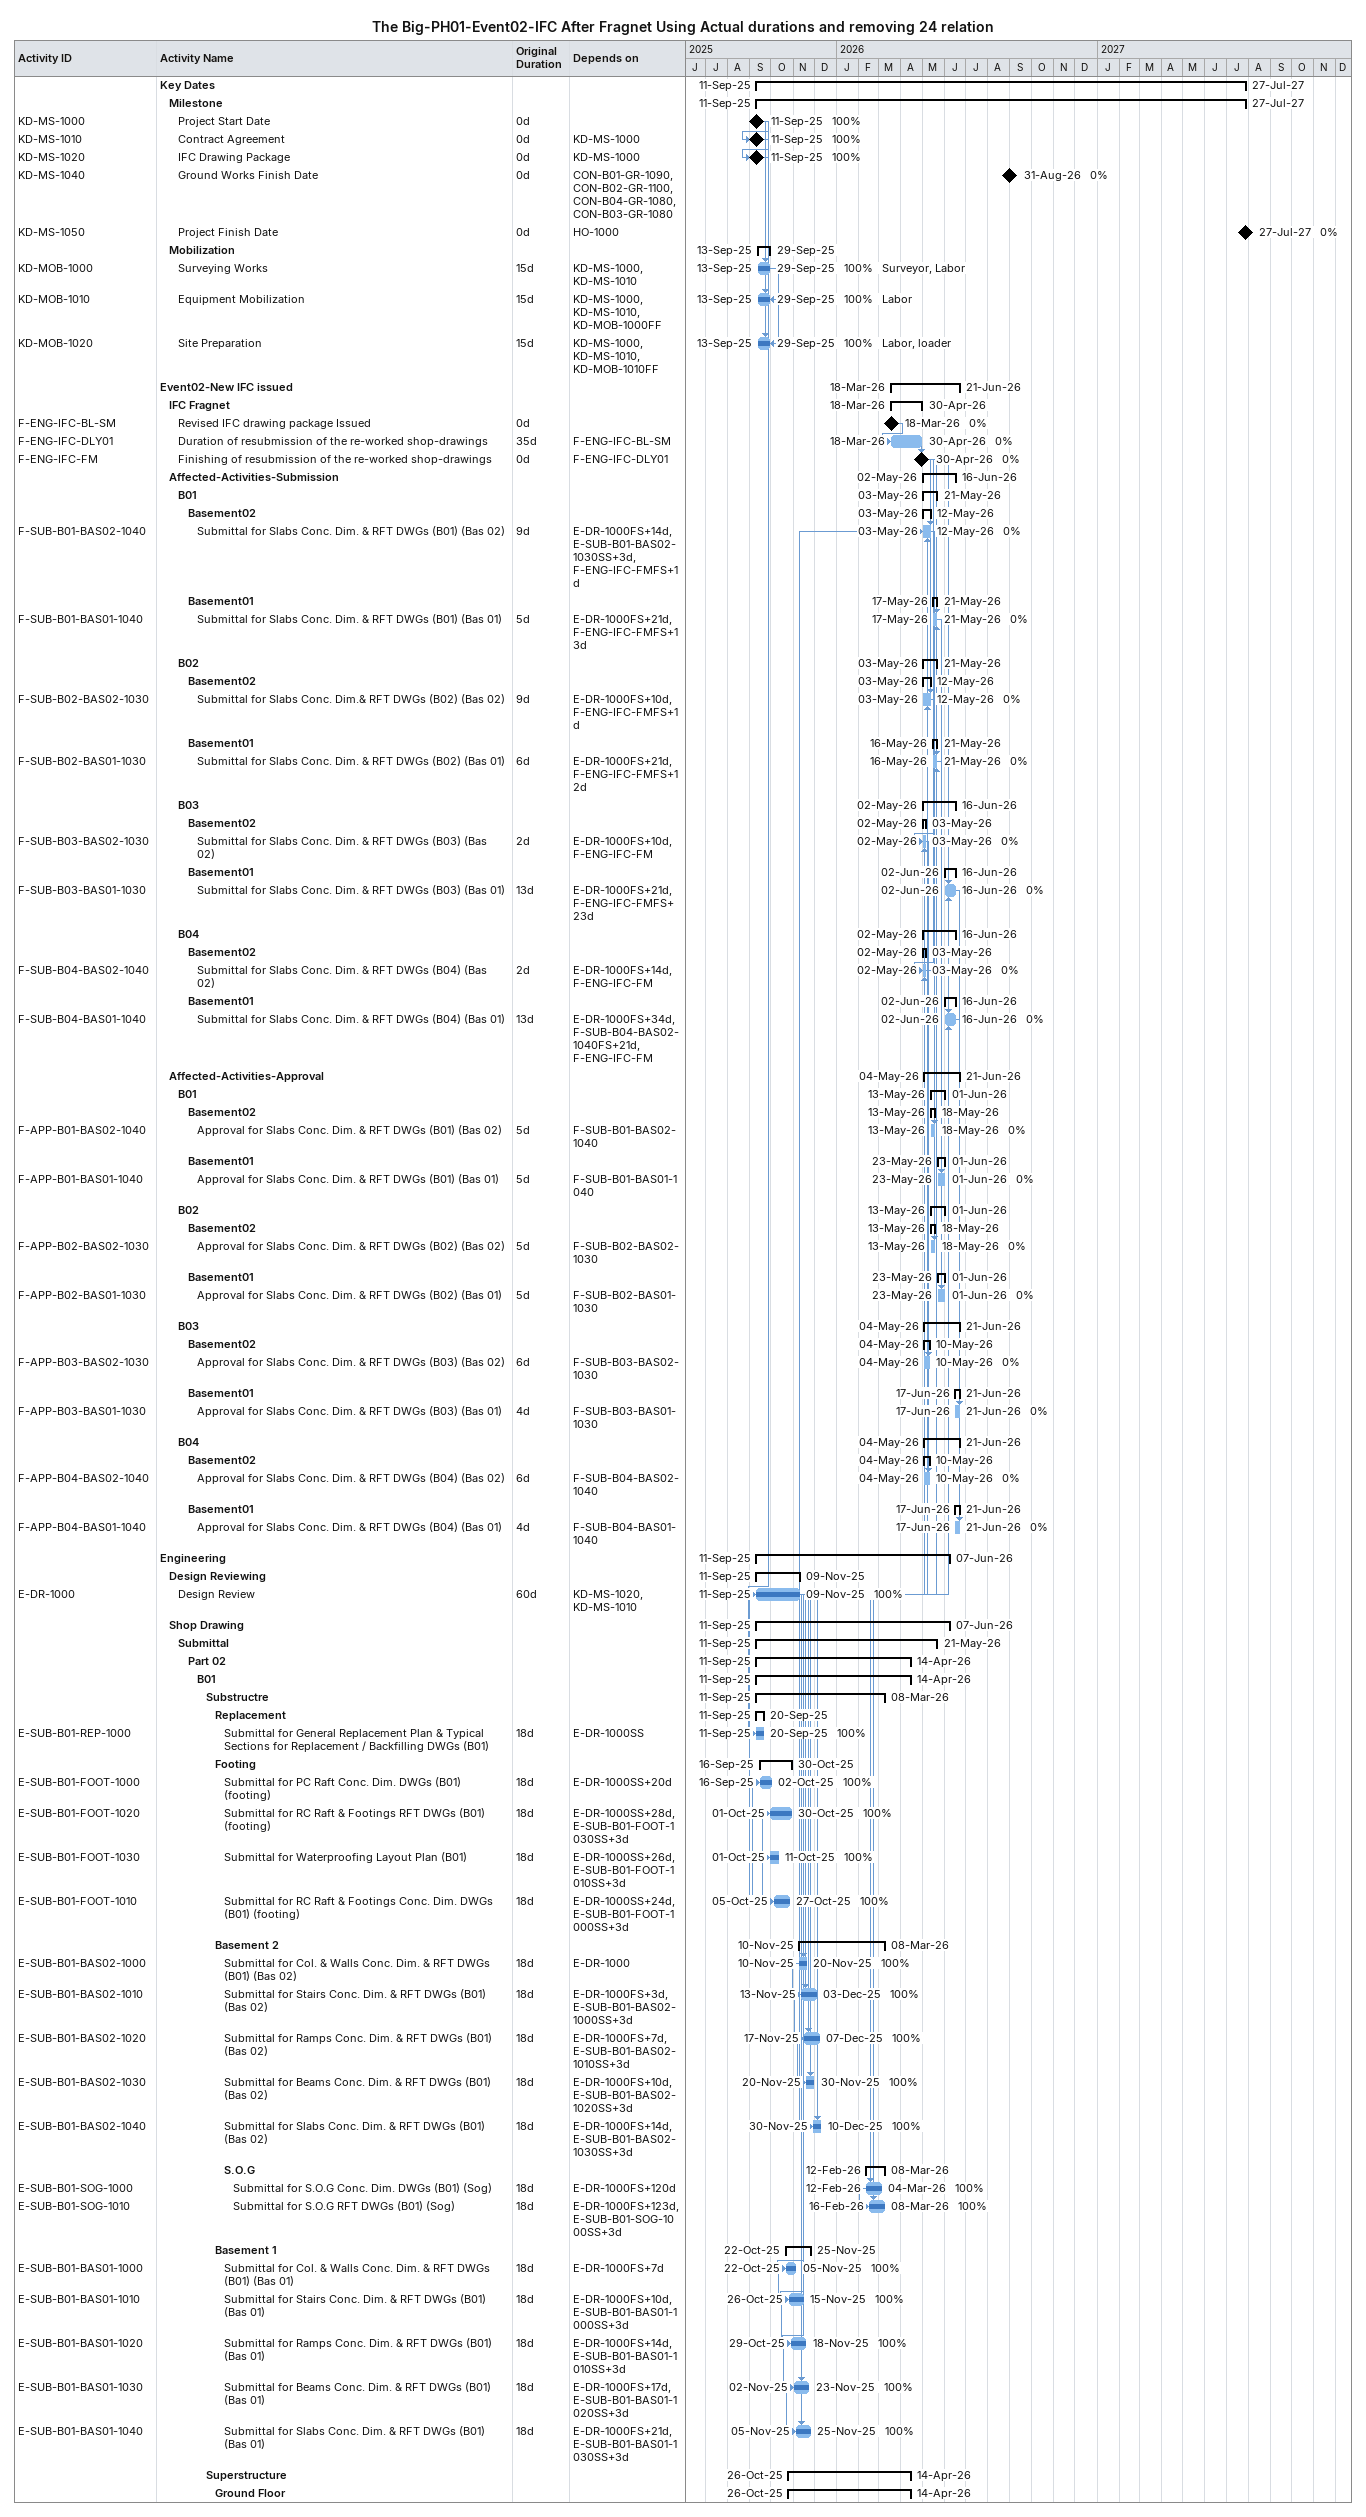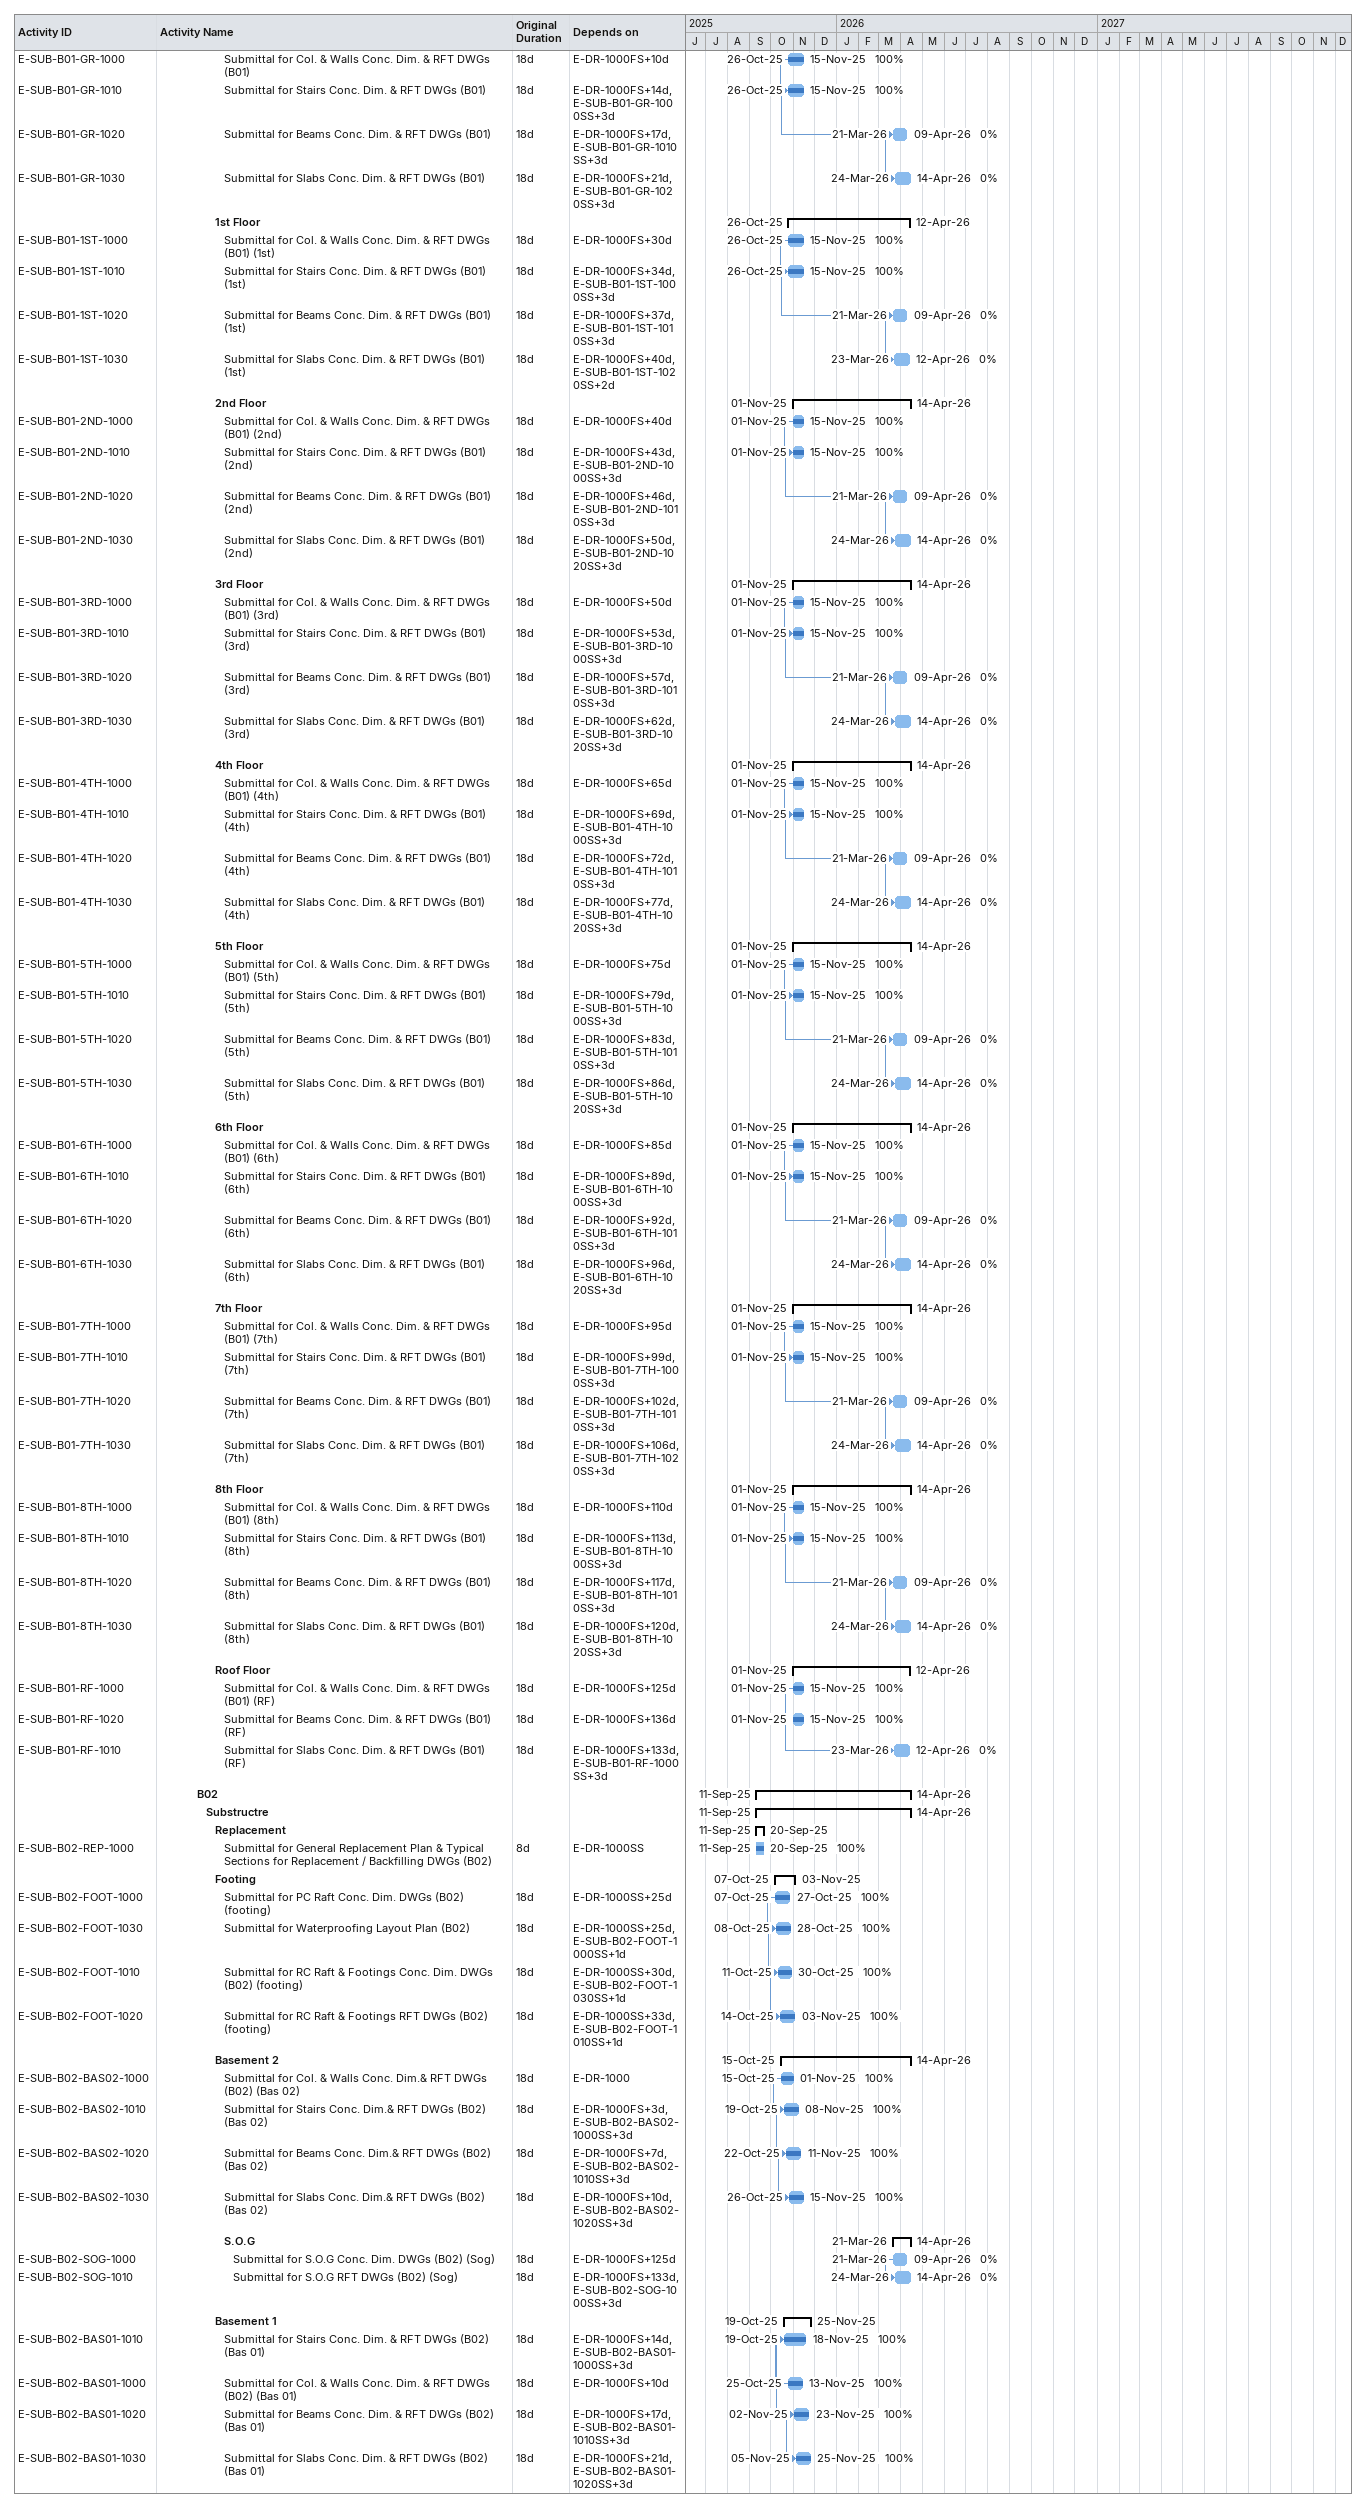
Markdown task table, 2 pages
The Big-PH01-Event02-IFC After Fragnet Using Actual durations and removing 24 relation

| ID | Level | Task | Original duration | Start | Finish | Predecessors | Resources | % complete |
|---|---|---|---|---|---|---|---|---|
|  | 1 | **Key Dates** |  | 2025-09-11 | 2027-07-27 |  |  |  |
|  | 2 | **Milestone** |  | 2025-09-11 | 2027-07-27 |  |  |  |
| KD-MS-1000 | 3 | Project Start Date | 0d | 2025-09-11 | 2025-09-11 |  |  | 100 |
| KD-MS-1010 | 3 | Contract Agreement | 0d | 2025-09-11 | 2025-09-11 | KD-MS-1000 |  | 100 |
| KD-MS-1020 | 3 | IFC Drawing Package | 0d | 2025-09-11 | 2025-09-11 | KD-MS-1000 |  | 100 |
| KD-MS-1040 | 3 | Ground Works Finish Date | 0d | 2026-08-31 | 2026-08-31 | CON-B01-GR-1090, CON-B02-GR-1100, CON-B04-GR-1080, CON-B03-GR-1080 |  | 0 |
| KD-MS-1050 | 3 | Project Finish Date | 0d | 2027-07-27 | 2027-07-27 | HO-1000 |  | 0 |
|  | 2 | **Mobilization** |  | 2025-09-13 | 2025-09-29 |  |  |  |
| KD-MOB-1000 | 3 | Surveying Works | 15d | 2025-09-13 | 2025-09-29 | KD-MS-1000, KD-MS-1010 | Surveyor, Labor | 100 |
| KD-MOB-1010 | 3 | Equipment Mobilization | 15d | 2025-09-13 | 2025-09-29 | KD-MS-1000, KD-MS-1010, KD-MOB-1000FF | Labor | 100 |
| KD-MOB-1020 | 3 | Site Preparation | 15d | 2025-09-13 | 2025-09-29 | KD-MS-1000, KD-MS-1010, KD-MOB-1010FF | Labor, loader | 100 |
|  | 1 | **Event02-New IFC issued** |  | 2026-03-18 | 2026-06-21 |  |  |  |
|  | 2 | **IFC Fragnet** |  | 2026-03-18 | 2026-04-30 |  |  |  |
| F-ENG-IFC-BL-SM | 3 | Revised IFC drawing package Issued | 0d | 2026-03-18 | 2026-03-18 |  |  | 0 |
| F-ENG-IFC-DLY01 | 3 | Duration of resubmission of the re-worked shop-drawings | 35d | 2026-03-18 | 2026-04-30 | F-ENG-IFC-BL-SM |  | 0 |
| F-ENG-IFC-FM | 3 | Finishing of resubmission of the re-worked shop-drawings | 0d | 2026-04-30 | 2026-04-30 | F-ENG-IFC-DLY01 |  | 0 |
|  | 2 | **Affected-Activities-Submission** |  | 2026-05-02 | 2026-06-16 |  |  |  |
|  | 3 | **B01** |  | 2026-05-03 | 2026-05-21 |  |  |  |
|  | 4 | **Basement02** |  | 2026-05-03 | 2026-05-12 |  |  |  |
| F-SUB-B01-BAS02-1040 | 5 | Submittal for Slabs Conc. Dim. & RFT DWGs (B01) (Bas 02) | 9d | 2026-05-03 | 2026-05-12 | E-DR-1000FS+14d, E-SUB-B01-BAS02-1030SS+3d, F-ENG-IFC-FMFS+1d |  | 0 |
|  | 4 | **Basement01** |  | 2026-05-17 | 2026-05-21 |  |  |  |
| F-SUB-B01-BAS01-1040 | 5 | Submittal for Slabs Conc. Dim. & RFT DWGs (B01) (Bas 01) | 5d | 2026-05-17 | 2026-05-21 | E-DR-1000FS+21d, F-ENG-IFC-FMFS+13d |  | 0 |
|  | 3 | **B02** |  | 2026-05-03 | 2026-05-21 |  |  |  |
|  | 4 | **Basement02** |  | 2026-05-03 | 2026-05-12 |  |  |  |
| F-SUB-B02-BAS02-1030 | 5 | Submittal for Slabs Conc. Dim.& RFT DWGs (B02) (Bas 02) | 9d | 2026-05-03 | 2026-05-12 | E-DR-1000FS+10d, F-ENG-IFC-FMFS+1d |  | 0 |
|  | 4 | **Basement01** |  | 2026-05-16 | 2026-05-21 |  |  |  |
| F-SUB-B02-BAS01-1030 | 5 | Submittal for Slabs Conc. Dim. & RFT DWGs (B02) (Bas 01) | 6d | 2026-05-16 | 2026-05-21 | E-DR-1000FS+21d, F-ENG-IFC-FMFS+12d |  | 0 |
|  | 3 | **B03** |  | 2026-05-02 | 2026-06-16 |  |  |  |
|  | 4 | **Basement02** |  | 2026-05-02 | 2026-05-03 |  |  |  |
| F-SUB-B03-BAS02-1030 | 5 | Submittal for Slabs Conc. Dim. & RFT DWGs (B03) (Bas 02) | 2d | 2026-05-02 | 2026-05-03 | E-DR-1000FS+10d, F-ENG-IFC-FM |  | 0 |
|  | 4 | **Basement01** |  | 2026-06-02 | 2026-06-16 |  |  |  |
| F-SUB-B03-BAS01-1030 | 5 | Submittal for Slabs Conc. Dim. & RFT DWGs (B03) (Bas 01) | 13d | 2026-06-02 | 2026-06-16 | E-DR-1000FS+21d, F-ENG-IFC-FMFS+23d |  | 0 |
|  | 3 | **B04** |  | 2026-05-02 | 2026-06-16 |  |  |  |
|  | 4 | **Basement02** |  | 2026-05-02 | 2026-05-03 |  |  |  |
| F-SUB-B04-BAS02-1040 | 5 | Submittal for Slabs Conc. Dim. & RFT DWGs (B04) (Bas 02) | 2d | 2026-05-02 | 2026-05-03 | E-DR-1000FS+14d, F-ENG-IFC-FM |  | 0 |
|  | 4 | **Basement01** |  | 2026-06-02 | 2026-06-16 |  |  |  |
| F-SUB-B04-BAS01-1040 | 5 | Submittal for Slabs Conc. Dim. & RFT DWGs (B04) (Bas 01) | 13d | 2026-06-02 | 2026-06-16 | E-DR-1000FS+34d, F-SUB-B04-BAS02-1040FS+21d, F-ENG-IFC-FM |  | 0 |
|  | 2 | **Affected-Activities-Approval** |  | 2026-05-04 | 2026-06-21 |  |  |  |
|  | 3 | **B01** |  | 2026-05-13 | 2026-06-01 |  |  |  |
|  | 4 | **Basement02** |  | 2026-05-13 | 2026-05-18 |  |  |  |
| F-APP-B01-BAS02-1040 | 5 | Approval for Slabs Conc. Dim. & RFT DWGs (B01) (Bas 02) | 5d | 2026-05-13 | 2026-05-18 | F-SUB-B01-BAS02-1040 |  | 0 |
|  | 4 | **Basement01** |  | 2026-05-23 | 2026-06-01 |  |  |  |
| F-APP-B01-BAS01-1040 | 5 | Approval for Slabs Conc. Dim. & RFT DWGs (B01) (Bas 01) | 5d | 2026-05-23 | 2026-06-01 | F-SUB-B01-BAS01-1040 |  | 0 |
|  | 3 | **B02** |  | 2026-05-13 | 2026-06-01 |  |  |  |
|  | 4 | **Basement02** |  | 2026-05-13 | 2026-05-18 |  |  |  |
| F-APP-B02-BAS02-1030 | 5 | Approval for Slabs Conc. Dim. & RFT DWGs (B02) (Bas 02) | 5d | 2026-05-13 | 2026-05-18 | F-SUB-B02-BAS02-1030 |  | 0 |
|  | 4 | **Basement01** |  | 2026-05-23 | 2026-06-01 |  |  |  |
| F-APP-B02-BAS01-1030 | 5 | Approval for Slabs Conc. Dim. & RFT DWGs (B02) (Bas 01) | 5d | 2026-05-23 | 2026-06-01 | F-SUB-B02-BAS01-1030 |  | 0 |
|  | 3 | **B03** |  | 2026-05-04 | 2026-06-21 |  |  |  |
|  | 4 | **Basement02** |  | 2026-05-04 | 2026-05-10 |  |  |  |
| F-APP-B03-BAS02-1030 | 5 | Approval for Slabs Conc. Dim. & RFT DWGs (B03) (Bas 02) | 6d | 2026-05-04 | 2026-05-10 | F-SUB-B03-BAS02-1030 |  | 0 |
|  | 4 | **Basement01** |  | 2026-06-17 | 2026-06-21 |  |  |  |
| F-APP-B03-BAS01-1030 | 5 | Approval for Slabs Conc. Dim. & RFT DWGs (B03) (Bas 01) | 4d | 2026-06-17 | 2026-06-21 | F-SUB-B03-BAS01-1030 |  | 0 |
|  | 3 | **B04** |  | 2026-05-04 | 2026-06-21 |  |  |  |
|  | 4 | **Basement02** |  | 2026-05-04 | 2026-05-10 |  |  |  |
| F-APP-B04-BAS02-1040 | 5 | Approval for Slabs Conc. Dim. & RFT DWGs (B04) (Bas 02) | 6d | 2026-05-04 | 2026-05-10 | F-SUB-B04-BAS02-1040 |  | 0 |
|  | 4 | **Basement01** |  | 2026-06-17 | 2026-06-21 |  |  |  |
| F-APP-B04-BAS01-1040 | 5 | Approval for Slabs Conc. Dim. & RFT DWGs (B04) (Bas 01) | 4d | 2026-06-17 | 2026-06-21 | F-SUB-B04-BAS01-1040 |  | 0 |
|  | 1 | **Engineering** |  | 2025-09-11 | 2026-06-07 |  |  |  |
|  | 2 | **Design Reviewing** |  | 2025-09-11 | 2025-11-09 |  |  |  |
| E-DR-1000 | 3 | Design Review | 60d | 2025-09-11 | 2025-11-09 | KD-MS-1020, KD-MS-1010 |  | 100 |
|  | 2 | **Shop Drawing** |  | 2025-09-11 | 2026-06-07 |  |  |  |
|  | 3 | **Submittal** |  | 2025-09-11 | 2026-05-21 |  |  |  |
|  | 4 | **Part 02** |  | 2025-09-11 | 2026-04-14 |  |  |  |
|  | 5 | **B01** |  | 2025-09-11 | 2026-04-14 |  |  |  |
|  | 6 | **Substructre** |  | 2025-09-11 | 2026-03-08 |  |  |  |
|  | 7 | **Replacement** |  | 2025-09-11 | 2025-09-20 |  |  |  |
| E-SUB-B01-REP-1000 | 8 | Submittal for General Replacement Plan & Typical Sections for Replacement / Backfilling DWGs (B01) | 18d | 2025-09-11 | 2025-09-20 | E-DR-1000SS |  | 100 |
|  | 7 | **Footing** |  | 2025-09-16 | 2025-10-30 |  |  |  |
| E-SUB-B01-FOOT-1000 | 8 | Submittal for PC Raft Conc. Dim. DWGs (B01) (footing) | 18d | 2025-09-16 | 2025-10-02 | E-DR-1000SS+20d |  | 100 |
| E-SUB-B01-FOOT-1020 | 8 | Submittal for RC Raft & Footings RFT DWGs (B01) (footing) | 18d | 2025-10-01 | 2025-10-30 | E-DR-1000SS+28d, E-SUB-B01-FOOT-1030SS+3d |  | 100 |
| E-SUB-B01-FOOT-1030 | 8 | Submittal for Waterproofing Layout Plan (B01) | 18d | 2025-10-01 | 2025-10-11 | E-DR-1000SS+26d, E-SUB-B01-FOOT-1010SS+3d |  | 100 |
| E-SUB-B01-FOOT-1010 | 8 | Submittal for RC Raft & Footings Conc. Dim. DWGs (B01) (footing) | 18d | 2025-10-05 | 2025-10-27 | E-DR-1000SS+24d, E-SUB-B01-FOOT-1000SS+3d |  | 100 |
|  | 7 | **Basement 2** |  | 2025-11-10 | 2026-03-08 |  |  |  |
| E-SUB-B01-BAS02-1000 | 8 | Submittal for Col. & Walls Conc. Dim. & RFT DWGs (B01) (Bas 02) | 18d | 2025-11-10 | 2025-11-20 | E-DR-1000 |  | 100 |
| E-SUB-B01-BAS02-1010 | 8 | Submittal for Stairs Conc. Dim. & RFT DWGs (B01) (Bas 02) | 18d | 2025-11-13 | 2025-12-03 | E-DR-1000FS+3d, E-SUB-B01-BAS02-1000SS+3d |  | 100 |
| E-SUB-B01-BAS02-1020 | 8 | Submittal for Ramps Conc. Dim. & RFT DWGs (B01) (Bas 02) | 18d | 2025-11-17 | 2025-12-07 | E-DR-1000FS+7d, E-SUB-B01-BAS02-1010SS+3d |  | 100 |
| E-SUB-B01-BAS02-1030 | 8 | Submittal for Beams Conc. Dim. & RFT DWGs (B01) (Bas 02) | 18d | 2025-11-20 | 2025-11-30 | E-DR-1000FS+10d, E-SUB-B01-BAS02-1020SS+3d |  | 100 |
| E-SUB-B01-BAS02-1040 | 8 | Submittal for Slabs Conc. Dim. & RFT DWGs (B01) (Bas 02) | 18d | 2025-11-30 | 2025-12-10 | E-DR-1000FS+14d, E-SUB-B01-BAS02-1030SS+3d |  | 100 |
|  | 8 | **S.O.G** |  | 2026-02-12 | 2026-03-08 |  |  |  |
| E-SUB-B01-SOG-1000 | 9 | Submittal for S.O.G Conc. Dim. DWGs (B01) (Sog) | 18d | 2026-02-12 | 2026-03-04 | E-DR-1000FS+120d |  | 100 |
| E-SUB-B01-SOG-1010 | 9 | Submittal for S.O.G RFT DWGs (B01) (Sog) | 18d | 2026-02-16 | 2026-03-08 | E-DR-1000FS+123d, E-SUB-B01-SOG-1000SS+3d |  | 100 |
|  | 7 | **Basement 1** |  | 2025-10-22 | 2025-11-25 |  |  |  |
| E-SUB-B01-BAS01-1000 | 8 | Submittal for Col. & Walls Conc. Dim. & RFT DWGs (B01) (Bas 01) | 18d | 2025-10-22 | 2025-11-05 | E-DR-1000FS+7d |  | 100 |
| E-SUB-B01-BAS01-1010 | 8 | Submittal for Stairs Conc. Dim. & RFT DWGs (B01) (Bas 01) | 18d | 2025-10-26 | 2025-11-15 | E-DR-1000FS+10d, E-SUB-B01-BAS01-1000SS+3d |  | 100 |
| E-SUB-B01-BAS01-1020 | 8 | Submittal for Ramps Conc. Dim. & RFT DWGs (B01) (Bas 01) | 18d | 2025-10-29 | 2025-11-18 | E-DR-1000FS+14d, E-SUB-B01-BAS01-1010SS+3d |  | 100 |
| E-SUB-B01-BAS01-1030 | 8 | Submittal for Beams Conc. Dim. & RFT DWGs (B01) (Bas 01) | 18d | 2025-11-02 | 2025-11-23 | E-DR-1000FS+17d, E-SUB-B01-BAS01-1020SS+3d |  | 100 |
| E-SUB-B01-BAS01-1040 | 8 | Submittal for Slabs Conc. Dim. & RFT DWGs (B01) (Bas 01) | 18d | 2025-11-05 | 2025-11-25 | E-DR-1000FS+21d, E-SUB-B01-BAS01-1030SS+3d |  | 100 |
|  | 6 | **Superstructure** |  | 2025-10-26 | 2026-04-14 |  |  |  |
|  | 7 | **Ground Floor** |  | 2025-10-26 | 2026-04-14 |  |  |  |
| E-SUB-B01-GR-1000 | 8 | Submittal for Col. & Walls Conc. Dim. & RFT DWGs (B01) | 18d | 2025-10-26 | 2025-11-15 | E-DR-1000FS+10d |  | 100 |
| E-SUB-B01-GR-1010 | 8 | Submittal for Stairs Conc. Dim. & RFT DWGs (B01) | 18d | 2025-10-26 | 2025-11-15 | E-DR-1000FS+14d, E-SUB-B01-GR-1000SS+3d |  | 100 |
| E-SUB-B01-GR-1020 | 8 | Submittal for Beams Conc. Dim. & RFT DWGs (B01) | 18d | 2026-03-21 | 2026-04-09 | E-DR-1000FS+17d, E-SUB-B01-GR-1010SS+3d |  | 0 |
| E-SUB-B01-GR-1030 | 8 | Submittal for Slabs Conc. Dim. & RFT DWGs (B01) | 18d | 2026-03-24 | 2026-04-14 | E-DR-1000FS+21d, E-SUB-B01-GR-1020SS+3d |  | 0 |
|  | 7 | **1st Floor** |  | 2025-10-26 | 2026-04-12 |  |  |  |
| E-SUB-B01-1ST-1000 | 8 | Submittal for Col. & Walls Conc. Dim. & RFT DWGs (B01) (1st) | 18d | 2025-10-26 | 2025-11-15 | E-DR-1000FS+30d |  | 100 |
| E-SUB-B01-1ST-1010 | 8 | Submittal for Stairs Conc. Dim. & RFT DWGs (B01) (1st) | 18d | 2025-10-26 | 2025-11-15 | E-DR-1000FS+34d, E-SUB-B01-1ST-1000SS+3d |  | 100 |
| E-SUB-B01-1ST-1020 | 8 | Submittal for Beams Conc. Dim. & RFT DWGs (B01) (1st) | 18d | 2026-03-21 | 2026-04-09 | E-DR-1000FS+37d, E-SUB-B01-1ST-1010SS+3d |  | 0 |
| E-SUB-B01-1ST-1030 | 8 | Submittal for Slabs Conc. Dim. & RFT DWGs (B01) (1st) | 18d | 2026-03-23 | 2026-04-12 | E-DR-1000FS+40d, E-SUB-B01-1ST-1020SS+2d |  | 0 |
|  | 7 | **2nd Floor** |  | 2025-11-01 | 2026-04-14 |  |  |  |
| E-SUB-B01-2ND-1000 | 8 | Submittal for Col. & Walls Conc. Dim. & RFT DWGs (B01) (2nd) | 18d | 2025-11-01 | 2025-11-15 | E-DR-1000FS+40d |  | 100 |
| E-SUB-B01-2ND-1010 | 8 | Submittal for Stairs Conc. Dim. & RFT DWGs (B01) (2nd) | 18d | 2025-11-01 | 2025-11-15 | E-DR-1000FS+43d, E-SUB-B01-2ND-1000SS+3d |  | 100 |
| E-SUB-B01-2ND-1020 | 8 | Submittal for Beams Conc. Dim. & RFT DWGs (B01) (2nd) | 18d | 2026-03-21 | 2026-04-09 | E-DR-1000FS+46d, E-SUB-B01-2ND-1010SS+3d |  | 0 |
| E-SUB-B01-2ND-1030 | 8 | Submittal for Slabs Conc. Dim. & RFT DWGs (B01) (2nd) | 18d | 2026-03-24 | 2026-04-14 | E-DR-1000FS+50d, E-SUB-B01-2ND-1020SS+3d |  | 0 |
|  | 7 | **3rd Floor** |  | 2025-11-01 | 2026-04-14 |  |  |  |
| E-SUB-B01-3RD-1000 | 8 | Submittal for Col. & Walls Conc. Dim. & RFT DWGs (B01) (3rd) | 18d | 2025-11-01 | 2025-11-15 | E-DR-1000FS+50d |  | 100 |
| E-SUB-B01-3RD-1010 | 8 | Submittal for Stairs Conc. Dim. & RFT DWGs (B01) (3rd) | 18d | 2025-11-01 | 2025-11-15 | E-DR-1000FS+53d, E-SUB-B01-3RD-1000SS+3d |  | 100 |
| E-SUB-B01-3RD-1020 | 8 | Submittal for Beams Conc. Dim. & RFT DWGs (B01) (3rd) | 18d | 2026-03-21 | 2026-04-09 | E-DR-1000FS+57d, E-SUB-B01-3RD-1010SS+3d |  | 0 |
| E-SUB-B01-3RD-1030 | 8 | Submittal for Slabs Conc. Dim. & RFT DWGs (B01) (3rd) | 18d | 2026-03-24 | 2026-04-14 | E-DR-1000FS+62d, E-SUB-B01-3RD-1020SS+3d |  | 0 |
|  | 7 | **4th Floor** |  | 2025-11-01 | 2026-04-14 |  |  |  |
| E-SUB-B01-4TH-1000 | 8 | Submittal for Col. & Walls Conc. Dim. & RFT DWGs (B01) (4th) | 18d | 2025-11-01 | 2025-11-15 | E-DR-1000FS+65d |  | 100 |
| E-SUB-B01-4TH-1010 | 8 | Submittal for Stairs Conc. Dim. & RFT DWGs (B01) (4th) | 18d | 2025-11-01 | 2025-11-15 | E-DR-1000FS+69d, E-SUB-B01-4TH-1000SS+3d |  | 100 |
| E-SUB-B01-4TH-1020 | 8 | Submittal for Beams Conc. Dim. & RFT DWGs (B01) (4th) | 18d | 2026-03-21 | 2026-04-09 | E-DR-1000FS+72d, E-SUB-B01-4TH-1010SS+3d |  | 0 |
| E-SUB-B01-4TH-1030 | 8 | Submittal for Slabs Conc. Dim. & RFT DWGs (B01) (4th) | 18d | 2026-03-24 | 2026-04-14 | E-DR-1000FS+77d, E-SUB-B01-4TH-1020SS+3d |  | 0 |
|  | 7 | **5th Floor** |  | 2025-11-01 | 2026-04-14 |  |  |  |
| E-SUB-B01-5TH-1000 | 8 | Submittal for Col. & Walls Conc. Dim. & RFT DWGs (B01) (5th) | 18d | 2025-11-01 | 2025-11-15 | E-DR-1000FS+75d |  | 100 |
| E-SUB-B01-5TH-1010 | 8 | Submittal for Stairs Conc. Dim. & RFT DWGs (B01) (5th) | 18d | 2025-11-01 | 2025-11-15 | E-DR-1000FS+79d, E-SUB-B01-5TH-1000SS+3d |  | 100 |
| E-SUB-B01-5TH-1020 | 8 | Submittal for Beams Conc. Dim. & RFT DWGs (B01) (5th) | 18d | 2026-03-21 | 2026-04-09 | E-DR-1000FS+83d, E-SUB-B01-5TH-1010SS+3d |  | 0 |
| E-SUB-B01-5TH-1030 | 8 | Submittal for Slabs Conc. Dim. & RFT DWGs (B01) (5th) | 18d | 2026-03-24 | 2026-04-14 | E-DR-1000FS+86d, E-SUB-B01-5TH-1020SS+3d |  | 0 |
|  | 7 | **6th Floor** |  | 2025-11-01 | 2026-04-14 |  |  |  |
| E-SUB-B01-6TH-1000 | 8 | Submittal for Col. & Walls Conc. Dim. & RFT DWGs (B01) (6th) | 18d | 2025-11-01 | 2025-11-15 | E-DR-1000FS+85d |  | 100 |
| E-SUB-B01-6TH-1010 | 8 | Submittal for Stairs Conc. Dim. & RFT DWGs (B01) (6th) | 18d | 2025-11-01 | 2025-11-15 | E-DR-1000FS+89d, E-SUB-B01-6TH-1000SS+3d |  | 100 |
| E-SUB-B01-6TH-1020 | 8 | Submittal for Beams Conc. Dim. & RFT DWGs (B01) (6th) | 18d | 2026-03-21 | 2026-04-09 | E-DR-1000FS+92d, E-SUB-B01-6TH-1010SS+3d |  | 0 |
| E-SUB-B01-6TH-1030 | 8 | Submittal for Slabs Conc. Dim. & RFT DWGs (B01) (6th) | 18d | 2026-03-24 | 2026-04-14 | E-DR-1000FS+96d, E-SUB-B01-6TH-1020SS+3d |  | 0 |
|  | 7 | **7th Floor** |  | 2025-11-01 | 2026-04-14 |  |  |  |
| E-SUB-B01-7TH-1000 | 8 | Submittal for Col. & Walls Conc. Dim. & RFT DWGs (B01) (7th) | 18d | 2025-11-01 | 2025-11-15 | E-DR-1000FS+95d |  | 100 |
| E-SUB-B01-7TH-1010 | 8 | Submittal for Stairs Conc. Dim. & RFT DWGs (B01) (7th) | 18d | 2025-11-01 | 2025-11-15 | E-DR-1000FS+99d, E-SUB-B01-7TH-1000SS+3d |  | 100 |
| E-SUB-B01-7TH-1020 | 8 | Submittal for Beams Conc. Dim. & RFT DWGs (B01) (7th) | 18d | 2026-03-21 | 2026-04-09 | E-DR-1000FS+102d, E-SUB-B01-7TH-1010SS+3d |  | 0 |
| E-SUB-B01-7TH-1030 | 8 | Submittal for Slabs Conc. Dim. & RFT DWGs (B01) (7th) | 18d | 2026-03-24 | 2026-04-14 | E-DR-1000FS+106d, E-SUB-B01-7TH-1020SS+3d |  | 0 |
|  | 7 | **8th Floor** |  | 2025-11-01 | 2026-04-14 |  |  |  |
| E-SUB-B01-8TH-1000 | 8 | Submittal for Col. & Walls Conc. Dim. & RFT DWGs (B01) (8th) | 18d | 2025-11-01 | 2025-11-15 | E-DR-1000FS+110d |  | 100 |
| E-SUB-B01-8TH-1010 | 8 | Submittal for Stairs Conc. Dim. & RFT DWGs (B01) (8th) | 18d | 2025-11-01 | 2025-11-15 | E-DR-1000FS+113d, E-SUB-B01-8TH-1000SS+3d |  | 100 |
| E-SUB-B01-8TH-1020 | 8 | Submittal for Beams Conc. Dim. & RFT DWGs (B01) (8th) | 18d | 2026-03-21 | 2026-04-09 | E-DR-1000FS+117d, E-SUB-B01-8TH-1010SS+3d |  | 0 |
| E-SUB-B01-8TH-1030 | 8 | Submittal for Slabs Conc. Dim. & RFT DWGs (B01) (8th) | 18d | 2026-03-24 | 2026-04-14 | E-DR-1000FS+120d, E-SUB-B01-8TH-1020SS+3d |  | 0 |
|  | 7 | **Roof Floor** |  | 2025-11-01 | 2026-04-12 |  |  |  |
| E-SUB-B01-RF-1000 | 8 | Submittal for Col. & Walls Conc. Dim. & RFT DWGs (B01) (RF) | 18d | 2025-11-01 | 2025-11-15 | E-DR-1000FS+125d |  | 100 |
| E-SUB-B01-RF-1020 | 8 | Submittal for Beams Conc. Dim. & RFT DWGs (B01) (RF) | 18d | 2025-11-01 | 2025-11-15 | E-DR-1000FS+136d |  | 100 |
| E-SUB-B01-RF-1010 | 8 | Submittal for Slabs Conc. Dim. & RFT DWGs (B01) (RF) | 18d | 2026-03-23 | 2026-04-12 | E-DR-1000FS+133d, E-SUB-B01-RF-1000SS+3d |  | 0 |
|  | 5 | **B02** |  | 2025-09-11 | 2026-04-14 |  |  |  |
|  | 6 | **Substructre** |  | 2025-09-11 | 2026-04-14 |  |  |  |
|  | 7 | **Replacement** |  | 2025-09-11 | 2025-09-20 |  |  |  |
| E-SUB-B02-REP-1000 | 8 | Submittal for General Replacement Plan & Typical Sections for Replacement / Backfilling DWGs (B02) | 8d | 2025-09-11 | 2025-09-20 | E-DR-1000SS |  | 100 |
|  | 7 | **Footing** |  | 2025-10-07 | 2025-11-03 |  |  |  |
| E-SUB-B02-FOOT-1000 | 8 | Submittal for PC Raft Conc. Dim. DWGs (B02) (footing) | 18d | 2025-10-07 | 2025-10-27 | E-DR-1000SS+25d |  | 100 |
| E-SUB-B02-FOOT-1030 | 8 | Submittal for Waterproofing Layout Plan (B02) | 18d | 2025-10-08 | 2025-10-28 | E-DR-1000SS+25d, E-SUB-B02-FOOT-1000SS+1d |  | 100 |
| E-SUB-B02-FOOT-1010 | 8 | Submittal for RC Raft & Footings Conc. Dim. DWGs (B02) (footing) | 18d | 2025-10-11 | 2025-10-30 | E-DR-1000SS+30d, E-SUB-B02-FOOT-1030SS+1d |  | 100 |
| E-SUB-B02-FOOT-1020 | 8 | Submittal for RC Raft & Footings RFT DWGs (B02) (footing) | 18d | 2025-10-14 | 2025-11-03 | E-DR-1000SS+33d, E-SUB-B02-FOOT-1010SS+1d |  | 100 |
|  | 7 | **Basement 2** |  | 2025-10-15 | 2026-04-14 |  |  |  |
| E-SUB-B02-BAS02-1000 | 8 | Submittal for Col. & Walls Conc. Dim.& RFT DWGs (B02) (Bas 02) | 18d | 2025-10-15 | 2025-11-01 | E-DR-1000 |  | 100 |
| E-SUB-B02-BAS02-1010 | 8 | Submittal for Stairs Conc. Dim.& RFT DWGs (B02) (Bas 02) | 18d | 2025-10-19 | 2025-11-08 | E-DR-1000FS+3d, E-SUB-B02-BAS02-1000SS+3d |  | 100 |
| E-SUB-B02-BAS02-1020 | 8 | Submittal for Beams Conc. Dim.& RFT DWGs (B02) (Bas 02) | 18d | 2025-10-22 | 2025-11-11 | E-DR-1000FS+7d, E-SUB-B02-BAS02-1010SS+3d |  | 100 |
| E-SUB-B02-BAS02-1030 | 8 | Submittal for Slabs Conc. Dim.& RFT DWGs (B02) (Bas 02) | 18d | 2025-10-26 | 2025-11-15 | E-DR-1000FS+10d, E-SUB-B02-BAS02-1020SS+3d |  | 100 |
|  | 8 | **S.O.G** |  | 2026-03-21 | 2026-04-14 |  |  |  |
| E-SUB-B02-SOG-1000 | 9 | Submittal for S.O.G Conc. Dim. DWGs (B02) (Sog) | 18d | 2026-03-21 | 2026-04-09 | E-DR-1000FS+125d |  | 0 |
| E-SUB-B02-SOG-1010 | 9 | Submittal for S.O.G RFT DWGs (B02) (Sog) | 18d | 2026-03-24 | 2026-04-14 | E-DR-1000FS+133d, E-SUB-B02-SOG-1000SS+3d |  | 0 |
|  | 7 | **Basement 1** |  | 2025-10-19 | 2025-11-25 |  |  |  |
| E-SUB-B02-BAS01-1010 | 8 | Submittal for Stairs Conc. Dim. & RFT DWGs (B02) (Bas 01) | 18d | 2025-10-19 | 2025-11-18 | E-DR-1000FS+14d, E-SUB-B02-BAS01-1000SS+3d |  | 100 |
| E-SUB-B02-BAS01-1000 | 8 | Submittal for Col. & Walls Conc. Dim. & RFT DWGs (B02) (Bas 01) | 18d | 2025-10-25 | 2025-11-13 | E-DR-1000FS+10d |  | 100 |
| E-SUB-B02-BAS01-1020 | 8 | Submittal for Beams Conc. Dim. & RFT DWGs (B02) (Bas 01) | 18d | 2025-11-02 | 2025-11-23 | E-DR-1000FS+17d, E-SUB-B02-BAS01-1010SS+3d |  | 100 |
| E-SUB-B02-BAS01-1030 | 8 | Submittal for Slabs Conc. Dim. & RFT DWGs (B02) (Bas 01) | 18d | 2025-11-05 | 2025-11-25 | E-DR-1000FS+21d, E-SUB-B02-BAS01-1020SS+3d |  | 100 |
